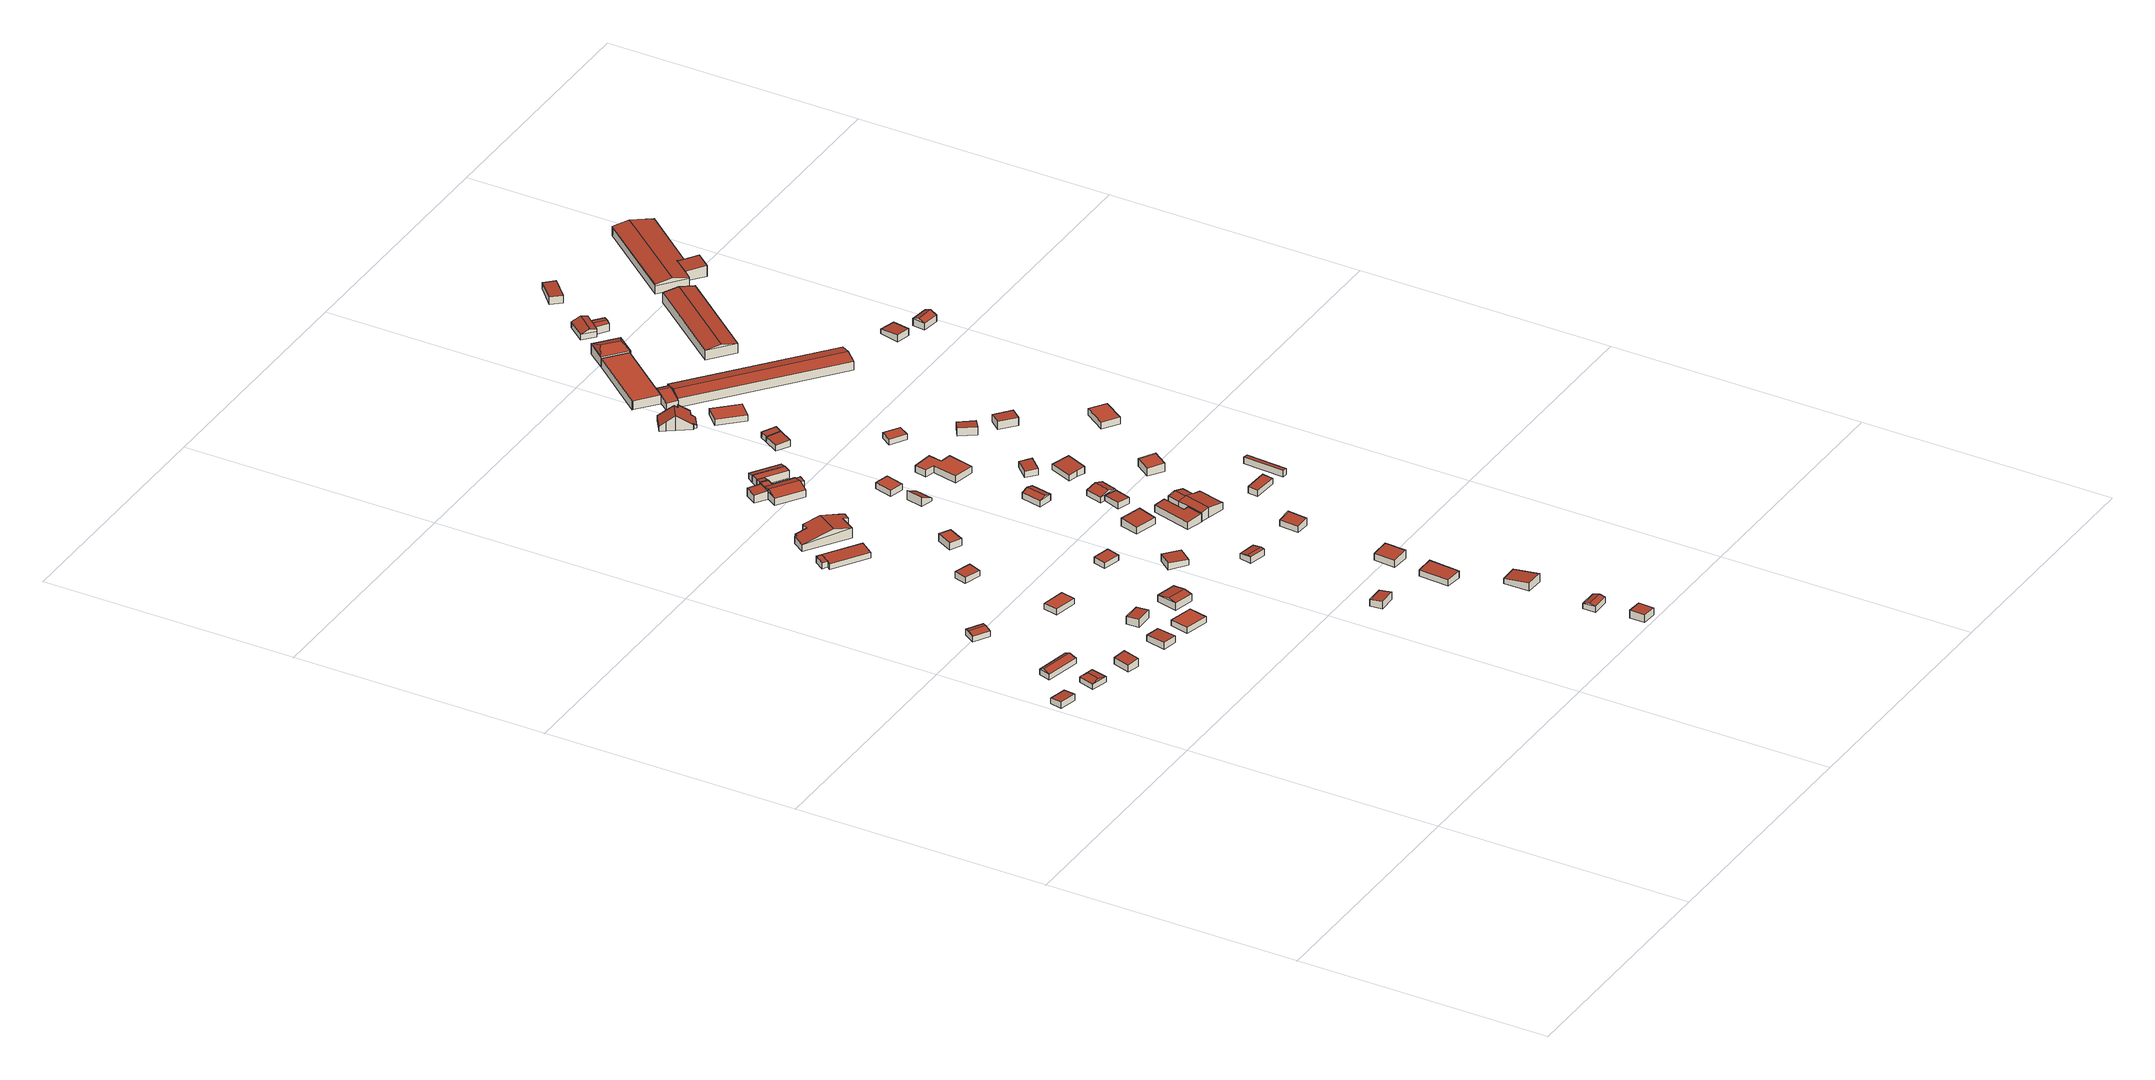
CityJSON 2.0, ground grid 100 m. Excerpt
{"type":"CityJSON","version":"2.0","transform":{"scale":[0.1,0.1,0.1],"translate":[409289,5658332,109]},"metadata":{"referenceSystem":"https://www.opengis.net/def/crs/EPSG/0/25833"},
"CityObjects":{
"building1":{"type":"Building","attributes":{"Dachtyp_tdc":"tdcPolyFlatRoof","Gemeindeschluessel":14612000,"Dachneigung":5.83,"QualitaetDacherkennung":83,"Geometrietyp2DReferenz":"3000","measuredHeight":2.62,"function":"31001_9998","roofType":"2100"},"geometry":[{"type":"Solid","lod":"2","boundaries":[[[[0,1,2,3]],[[1,4,5,2]],[[4,6,7,5]],[[6,0,3,7]],[[6,4,1,0]],[[3,2,5,7]]]],"semantics":{"surfaces":[{"type":"WallSurface"},{"type":"RoofSurface"},{"type":"GroundSurface"}],"values":[[0,0,0,0,1,2]]}}]},
"building2":{"type":"Building","attributes":{"Dachtyp_tdc":"tdcFreeFormRoof","Gemeindeschluessel":14612000,"Dachneigung":10.63,"QualitaetDacherkennung":79,"Geometrietyp2DReferenz":"3000","measuredHeight":2.66,"function":"31001_9998","roofType":"5000"},"geometry":[{"type":"Solid","lod":"2","boundaries":[[[[8,9,10,11]],[[9,12,13,10]],[[12,14,15,13]],[[14,8,11,15]],[[16,17,14,12]],[[16,12,9]],[[17,16,9,8]],[[17,8,14]],[[11,10,13,15]]]],"semantics":{"surfaces":[{"type":"WallSurface"},{"type":"RoofSurface"},{"type":"GroundSurface"}],"values":[[0,0,0,0,1,1,1,1,2]]}}]},
"building3":{"type":"Building","attributes":{"Dachtyp_tdc":"tdcGableRoof","Gemeindeschluessel":14612000,"Dachneigung":17.17,"QualitaetDacherkennung":57,"Geometrietyp2DReferenz":"3000","measuredHeight":3.04,"function":"31001_9998","roofType":"3100"},"geometry":[{"type":"Solid","lod":"2","boundaries":[[[[18,19,20,21]],[[19,22,23,20]],[[22,24,25,23]],[[24,18,21,25]],[[22,19,26]],[[18,24,27]],[[19,18,27,26]],[[24,22,26,27]],[[21,20,23,25]]]],"semantics":{"surfaces":[{"type":"WallSurface"},{"type":"RoofSurface"},{"type":"GroundSurface"}],"values":[[0,0,0,0,0,0,1,1,2]]}}]},
"building4":{"type":"Building","attributes":{"Dachtyp_tdc":"tdcPolyFlatRoof","Gemeindeschluessel":14612000,"Dachneigung":6.43,"QualitaetDacherkennung":78,"Geometrietyp2DReferenz":"3000","measuredHeight":3.31,"function":"31001_9998","roofType":"2100"},"geometry":[{"type":"Solid","lod":"2","boundaries":[[[[28,29,30,31]],[[29,32,33,30]],[[32,34,35,33]],[[34,28,31,35]],[[34,32,29,28]],[[31,30,33,35]]]],"semantics":{"surfaces":[{"type":"WallSurface"},{"type":"RoofSurface"},{"type":"GroundSurface"}],"values":[[0,0,0,0,1,2]]}}]},
"building5":{"type":"Building","attributes":{"Dachtyp_tdc":"tdcGableRoof","Gemeindeschluessel":14612000,"Dachneigung":13.97,"QualitaetDacherkennung":69,"Geometrietyp2DReferenz":"3000","measuredHeight":2.92,"function":"31001_9998","roofType":"3100"},"geometry":[{"type":"Solid","lod":"2","boundaries":[[[[36,37,38,39]],[[37,40,41,38]],[[40,42,43,41]],[[42,36,39,43]],[[40,37,44]],[[36,42,45]],[[37,36,45,44]],[[42,40,44,45]],[[39,38,41,43]]]],"semantics":{"surfaces":[{"type":"WallSurface"},{"type":"RoofSurface"},{"type":"GroundSurface"}],"values":[[0,0,0,0,0,0,1,1,2]]}}]},
"building6":{"type":"Building","attributes":{"Dachtyp_tdc":"tdcPolyFlatRoof","Gemeindeschluessel":14612000,"Dachneigung":3.14,"QualitaetDacherkennung":87,"Geometrietyp2DReferenz":"3000","measuredHeight":2.85,"function":"31001_9998","roofType":"2100"},"geometry":[{"type":"Solid","lod":"2","boundaries":[[[[46,47,48,49]],[[47,50,51,48]],[[50,52,53,51]],[[52,46,49,53]],[[52,50,47,46]],[[49,48,51,53]]]],"semantics":{"surfaces":[{"type":"WallSurface"},{"type":"RoofSurface"},{"type":"GroundSurface"}],"values":[[0,0,0,0,1,2]]}}]},
"building7":{"type":"Building","attributes":{"Dachtyp_tdc":"tdcPolyFlatRoof","Gemeindeschluessel":14612000,"Dachneigung":4.46,"QualitaetDacherkennung":92,"Geometrietyp2DReferenz":"3000","measuredHeight":3.43,"function":"31001_9998","roofType":"2100"},"geometry":[{"type":"Solid","lod":"2","boundaries":[[[[54,55,56,57]],[[55,58,59,56]],[[58,60,61,59]],[[60,54,57,61]],[[60,58,55,54]],[[57,56,59,61]]]],"semantics":{"surfaces":[{"type":"WallSurface"},{"type":"RoofSurface"},{"type":"GroundSurface"}],"values":[[0,0,0,0,1,2]]}}]},
"building8":{"type":"Building","attributes":{"Dachtyp_tdc":"tdcPolyFlatRoof","Gemeindeschluessel":14612000,"Dachneigung":0,"QualitaetDacherkennung":75,"Geometrietyp2DReferenz":"3000","measuredHeight":2.3,"function":"31001_9998","roofType":"1000"},"geometry":[{"type":"Solid","lod":"2","boundaries":[[[[62,63,64,65]],[[63,66,67,64]],[[66,68,69,67]],[[68,62,65,69]],[[68,66,63,62]],[[65,64,67,69]]]],"semantics":{"surfaces":[{"type":"WallSurface"},{"type":"RoofSurface"},{"type":"GroundSurface"}],"values":[[0,0,0,0,1,2]]}}]},
"building9":{"type":"Building","attributes":{"Dachtyp_tdc":"tdcPolyFlatRoof","Gemeindeschluessel":14612000,"Dachneigung":0,"QualitaetDacherkennung":78,"Geometrietyp2DReferenz":"3000","measuredHeight":2.44,"function":"31001_9998","roofType":"1000"},"geometry":[{"type":"Solid","lod":"2","boundaries":[[[[70,71,72,73]],[[71,74,75,72]],[[74,76,77,75]],[[76,70,73,77]],[[76,74,71,70]],[[73,72,75,77]]]],"semantics":{"surfaces":[{"type":"WallSurface"},{"type":"RoofSurface"},{"type":"GroundSurface"}],"values":[[0,0,0,0,1,2]]}}]},
"building10":{"type":"Building","attributes":{"Dachtyp_tdc":"tdcPolyFlatRoof","Gemeindeschluessel":14612000,"Dachneigung":3.76,"QualitaetDacherkennung":36,"Geometrietyp2DReferenz":"3000","measuredHeight":2.68,"function":"31001_9998","roofType":"2100"},"geometry":[{"type":"Solid","lod":"2","boundaries":[[[[78,79,80,81]],[[79,82,83,80]],[[82,84,85,83]],[[84,78,81,85]],[[84,82,79,78]],[[81,80,83,85]]]],"semantics":{"surfaces":[{"type":"WallSurface"},{"type":"RoofSurface"},{"type":"GroundSurface"}],"values":[[0,0,0,0,1,2]]}}]},
"building11":{"type":"Building","attributes":{"Dachtyp_tdc":"tdcPolyFlatRoof","Gemeindeschluessel":14612000,"Dachneigung":3.53,"QualitaetDacherkennung":83,"Geometrietyp2DReferenz":"3000","measuredHeight":2.72,"function":"31001_9998","roofType":"2100"},"geometry":[{"type":"Solid","lod":"2","boundaries":[[[[86,87,88,89]],[[87,90,91,88]],[[90,92,93,91]],[[92,86,89,93]],[[92,90,87,86]],[[89,88,91,93]]]],"semantics":{"surfaces":[{"type":"WallSurface"},{"type":"RoofSurface"},{"type":"GroundSurface"}],"values":[[0,0,0,0,1,2]]}}]},
"building12":{"type":"Building","attributes":{"Dachtyp_tdc":"tdcGableRoof","Gemeindeschluessel":14612000,"Dachneigung":10.47,"QualitaetDacherkennung":65,"Geometrietyp2DReferenz":"3000","measuredHeight":3.65,"function":"31001_9998","roofType":"3100"},"geometry":[{"type":"Solid","lod":"2","boundaries":[[[[94,95,96,97]],[[95,98,99,96]],[[98,100,101,99]],[[100,94,97,101]],[[98,95,102]],[[94,100,103]],[[95,94,103,102]],[[100,98,102,103]],[[97,96,99,101]]]],"semantics":{"surfaces":[{"type":"WallSurface"},{"type":"RoofSurface"},{"type":"GroundSurface"}],"values":[[0,0,0,0,0,0,1,1,2]]}}]},
"building13":{"type":"Building","attributes":{"Dachtyp_tdc":"tdcPolyFlatRoof","Gemeindeschluessel":14612000,"Dachneigung":4.84,"QualitaetDacherkennung":84,"Geometrietyp2DReferenz":"3000","measuredHeight":2.82,"function":"31001_9998","roofType":"2100"},"geometry":[{"type":"Solid","lod":"2","boundaries":[[[[104,105,80,106]],[[105,107,81,80]],[[107,108,109,81]],[[108,110,111,109]],[[110,104,106,111]],[[110,108,107,105,104]],[[106,80,81,109,111]]]],"semantics":{"surfaces":[{"type":"WallSurface"},{"type":"RoofSurface"},{"type":"GroundSurface"}],"values":[[0,0,0,0,0,1,2]]}}]},
"building14":{"type":"Building","attributes":{"Dachtyp_tdc":"tdcFreeFormRoof","Gemeindeschluessel":14612000,"Dachneigung":14.1,"QualitaetDacherkennung":86,"Geometrietyp2DReferenz":"3000","measuredHeight":5.73,"function":"31001_9998","roofType":"5000"},"geometry":[{"type":"Solid","lod":"2","boundaries":[[[[112,113,114,115]],[[113,116,117,114]],[[116,118,119,117]],[[118,120,121,119]],[[120,122,123,121]],[[122,124,125,123]],[[124,126,127,125]],[[126,128,129,127]],[[128,130,131,129]],[[130,132,133,131]],[[132,112,115,133]],[[134,135,124,122,120,118,116,113]],[[130,128,126,135,134,112,132]],[[126,124,135]],[[113,112,134]],[[115,114,117,119,121,123,125,127,129,131,133]]]],"semantics":{"surfaces":[{"type":"WallSurface"},{"type":"RoofSurface"},{"type":"GroundSurface"}],"values":[[0,0,0,0,0,0,0,0,0,0,0,1,1,0,0,2]]}}]},
"building15":{"type":"Building","attributes":{"Dachtyp_tdc":"tdcPolyFlatRoof","Gemeindeschluessel":14612000,"Dachneigung":7.42,"QualitaetDacherkennung":95,"Geometrietyp2DReferenz":"3000","measuredHeight":3.15,"function":"31001_9998","roofType":"2100"},"geometry":[{"type":"Solid","lod":"2","boundaries":[[[[136,137,138,139]],[[137,140,141,138]],[[140,142,143,141]],[[142,136,139,143]],[[142,140,137,136]],[[139,138,141,143]]]],"semantics":{"surfaces":[{"type":"WallSurface"},{"type":"RoofSurface"},{"type":"GroundSurface"}],"values":[[0,0,0,0,1,2]]}}]},
"building16":{"type":"Building","attributes":{"Dachtyp_tdc":"tdcPolyFlatRoof","Gemeindeschluessel":14612000,"Dachneigung":0,"QualitaetDacherkennung":75,"Geometrietyp2DReferenz":"3000","measuredHeight":2.92,"function":"31001_9998","roofType":"1000"},"geometry":[{"type":"Solid","lod":"2","boundaries":[[[[144,145,146,147]],[[145,148,149,146]],[[148,150,151,149]],[[150,144,147,151]],[[150,148,145,144]],[[147,146,149,151]]]],"semantics":{"surfaces":[{"type":"WallSurface"},{"type":"RoofSurface"},{"type":"GroundSurface"}],"values":[[0,0,0,0,1,2]]}}]},
"building17":{"type":"Building","attributes":{"Dachtyp_tdc":"tdcPolyFlatRoof","Gemeindeschluessel":14612000,"Dachneigung":4.79,"QualitaetDacherkennung":77,"Geometrietyp2DReferenz":"3000","measuredHeight":2.63,"function":"31001_9998","roofType":"2100"},"geometry":[{"type":"Solid","lod":"2","boundaries":[[[[152,153,154,155]],[[153,156,157,154]],[[156,158,159,157]],[[158,152,155,159]],[[158,156,153,152]],[[155,154,157,159]]]],"semantics":{"surfaces":[{"type":"WallSurface"},{"type":"RoofSurface"},{"type":"GroundSurface"}],"values":[[0,0,0,0,1,2]]}}]},
"building18":{"type":"Building","attributes":{"Dachtyp_tdc":"tdcPolyFlatRoof","Gemeindeschluessel":14612000,"Dachneigung":4.59,"QualitaetDacherkennung":77,"Geometrietyp2DReferenz":"3000","measuredHeight":2.95,"function":"31001_9998","roofType":"2100"},"geometry":[{"type":"Solid","lod":"2","boundaries":[[[[160,161,162,163]],[[161,164,165,162]],[[164,166,167,165]],[[166,160,163,167]],[[166,164,161,160]],[[163,162,165,167]]]],"semantics":{"surfaces":[{"type":"WallSurface"},{"type":"RoofSurface"},{"type":"GroundSurface"}],"values":[[0,0,0,0,1,2]]}}]},
"building19":{"type":"Building","attributes":{"Dachtyp_tdc":"tdcPolyFlatRoof","Gemeindeschluessel":14612000,"Dachneigung":2.62,"QualitaetDacherkennung":89,"Geometrietyp2DReferenz":"3000","measuredHeight":3.19,"function":"31001_9998","roofType":"2100"},"geometry":[{"type":"Solid","lod":"2","boundaries":[[[[168,169,170,171]],[[169,172,173,170]],[[172,174,175,173]],[[174,168,171,175]],[[174,172,169,168]],[[171,170,173,175]]]],"semantics":{"surfaces":[{"type":"WallSurface"},{"type":"RoofSurface"},{"type":"GroundSurface"}],"values":[[0,0,0,0,1,2]]}}]},
"building20":{"type":"Building","attributes":{"Dachtyp_tdc":"tdcGableRoof","Gemeindeschluessel":14612000,"Dachneigung":19.36,"QualitaetDacherkennung":96,"Geometrietyp2DReferenz":"3000","measuredHeight":3.02,"function":"31001_9998","roofType":"3100"},"geometry":[{"type":"Solid","lod":"2","boundaries":[[[[176,177,178,179]],[[177,180,181,178]],[[180,182,183,181]],[[182,176,179,183]],[[180,177,184]],[[176,182,185]],[[177,176,185,184]],[[182,180,184,185]],[[179,178,181,183]]]],"semantics":{"surfaces":[{"type":"WallSurface"},{"type":"RoofSurface"},{"type":"GroundSurface"}],"values":[[0,0,0,0,0,0,1,1,2]]}}]},
"building21":{"type":"Building","attributes":{"Dachtyp_tdc":"tdcGableRoof","Gemeindeschluessel":14612000,"Dachneigung":12.53,"QualitaetDacherkennung":69,"Geometrietyp2DReferenz":"3000","measuredHeight":3,"function":"31001_9998","roofType":"3100"},"geometry":[{"type":"Solid","lod":"2","boundaries":[[[[186,187,188,189]],[[187,190,191,188]],[[190,192,193,191]],[[192,186,189,193]],[[190,187,194]],[[186,192,195]],[[187,186,195,194]],[[192,190,194,195]],[[189,188,191,193]]]],"semantics":{"surfaces":[{"type":"WallSurface"},{"type":"RoofSurface"},{"type":"GroundSurface"}],"values":[[0,0,0,0,0,0,1,1,2]]}}]},
"building22":{"type":"Building","attributes":{"Dachtyp_tdc":"tdcPolyFlatRoof","Gemeindeschluessel":14612000,"Dachneigung":3.08,"QualitaetDacherkennung":80,"Geometrietyp2DReferenz":"3000","measuredHeight":3.49,"function":"31001_9998","roofType":"2100"},"geometry":[{"type":"Solid","lod":"2","boundaries":[[[[196,197,198,199]],[[197,200,201,198]],[[200,202,203,201]],[[202,204,205,203]],[[204,196,199,205]],[[204,202,200,197,196]],[[199,198,201,203,205]]]],"semantics":{"surfaces":[{"type":"WallSurface"},{"type":"RoofSurface"},{"type":"GroundSurface"}],"values":[[0,0,0,0,0,1,2]]}}]},
"building23":{"type":"Building","attributes":{"Dachtyp_tdc":"tdcPolyFlatRoof","Gemeindeschluessel":14612000,"Dachneigung":3.29,"QualitaetDacherkennung":81,"Geometrietyp2DReferenz":"3000","measuredHeight":2.93,"function":"31001_9998","roofType":"2100"},"geometry":[{"type":"Solid","lod":"2","boundaries":[[[[206,207,208,209]],[[207,210,211,208]],[[210,212,213,211]],[[212,206,209,213]],[[212,210,207,206]],[[209,208,211,213]]]],"semantics":{"surfaces":[{"type":"WallSurface"},{"type":"RoofSurface"},{"type":"GroundSurface"}],"values":[[0,0,0,0,1,2]]}}]},
"building24":{"type":"Building","attributes":{"Gemeindeschluessel":14612000,"Geometrietyp2DReferenz":"3000","function":"31001_9998","roofType":"9999"},"children":["building24-1","building24-2","building24-3"]},
"building24-1":{"type":"BuildingPart","attributes":{"Dachtyp_tdc":"tdcGableRoof","Dachneigung":17.04,"QualitaetDacherkennung":88,"Geometrietyp2DReferenz":"3000","measuredHeight":4.25,"roofType":"3100"},"parents":["building24"],"geometry":[{"type":"MultiSurface","lod":"2","boundaries":[[[214,215,216,217]],[[215,218,219,216]],[[218,220,221,219]],[[220,222,223,221]],[[222,224,225,223]],[[226,227,228,229,230,231,232]],[[215,230,229,218]],[[233,231,214]],[[214,231,230,215]],[[220,228,227,222]],[[218,229,228,220]],[[222,227,226,224]],[[225,234,217,216,219,221,223]]],"semantics":{"surfaces":[{"type":"WallSurface"},{"type":"RoofSurface"},{"type":"GroundSurface"}],"values":[0,0,0,0,0,1,1,0,0,0,0,0,2]}}]},
"building24-2":{"type":"BuildingPart","attributes":{"Dachtyp_tdc":"tdcPolyFlatRoof","Dachneigung":0,"QualitaetDacherkennung":62,"Geometrietyp2DReferenz":"3000","measuredHeight":3.07,"roofType":"1000"},"parents":["building24"],"geometry":[{"type":"MultiSurface","lod":"2","boundaries":[[[235,233,214,217,236]],[[237,238,239,240]],[[238,241,242,239]],[[241,235,236,242]],[[241,238,237,243,233,235]],[[236,217,234,240,239,242]]],"semantics":{"surfaces":[{"type":"WallSurface"},{"type":"RoofSurface"},{"type":"GroundSurface"}],"values":[0,0,0,0,1,2]}}]},
"building24-3":{"type":"BuildingPart","attributes":{"Dachtyp_tdc":"tdcPolyFlatRoof","Dachneigung":16.31,"QualitaetDacherkennung":47,"Geometrietyp2DReferenz":"3000","measuredHeight":3.18,"roofType":"2100"},"parents":["building24"],"geometry":[{"type":"MultiSurface","lod":"2","boundaries":[[[244,245,225,224,226]],[[244,246,247,245]],[[246,248,237,240,247]],[[232,248,246,244,226]],[[225,245,247,240,234]]],"semantics":{"surfaces":[{"type":"WallSurface"},{"type":"RoofSurface"},{"type":"GroundSurface"}],"values":[0,0,0,1,2]}}]},
"building25":{"type":"Building","attributes":{"Dachtyp_tdc":"tdcPolyFlatRoof","Gemeindeschluessel":14612000,"Dachneigung":7.59,"QualitaetDacherkennung":61,"Geometrietyp2DReferenz":"3000","measuredHeight":3.33,"function":"31001_9998","roofType":"2100"},"geometry":[{"type":"Solid","lod":"2","boundaries":[[[[249,250,251,252]],[[250,253,254,251]],[[253,255,256,254]],[[255,249,252,256]],[[255,253,250,249]],[[252,251,254,256]]]],"semantics":{"surfaces":[{"type":"WallSurface"},{"type":"RoofSurface"},{"type":"GroundSurface"}],"values":[[0,0,0,0,1,2]]}}]},
"building26":{"type":"Building","attributes":{"Dachtyp_tdc":"tdcPolyFlatRoof","Gemeindeschluessel":14612000,"Dachneigung":0,"QualitaetDacherkennung":75,"Geometrietyp2DReferenz":"3000","measuredHeight":3.27,"function":"31001_9998","roofType":"1000"},"geometry":[{"type":"Solid","lod":"2","boundaries":[[[[257,204,258,259]],[[204,202,260,258]],[[202,261,262,260]],[[261,263,264,262]],[[263,265,266,264]],[[265,267,268,266]],[[267,257,259,268]],[[267,265,263,261,202,204,257]],[[259,258,260,262,264,266,268]]]],"semantics":{"surfaces":[{"type":"WallSurface"},{"type":"RoofSurface"},{"type":"GroundSurface"}],"values":[[0,0,0,0,0,0,0,1,2]]}}]},
"building27":{"type":"Building","attributes":{"Dachtyp_tdc":"tdcPolyFlatRoof","Gemeindeschluessel":14612000,"Dachneigung":5,"QualitaetDacherkennung":64,"Geometrietyp2DReferenz":"3000","measuredHeight":3.39,"function":"31001_9998","roofType":"2100"},"geometry":[{"type":"Solid","lod":"2","boundaries":[[[[269,270,264,271]],[[270,272,262,264]],[[272,273,274,262]],[[273,269,271,274]],[[273,272,270,269]],[[271,264,262,274]]]],"semantics":{"surfaces":[{"type":"WallSurface"},{"type":"RoofSurface"},{"type":"GroundSurface"}],"values":[[0,0,0,0,1,2]]}}]},
"building28":{"type":"Building","attributes":{"Dachtyp_tdc":"tdcPolyFlatRoof","Gemeindeschluessel":14612000,"Dachneigung":5.07,"QualitaetDacherkennung":83,"Geometrietyp2DReferenz":"3000","measuredHeight":3.47,"function":"31001_9998","roofType":"2100"},"geometry":[{"type":"Solid","lod":"2","boundaries":[[[[275,276,277,278]],[[276,279,280,277]],[[279,281,282,280]],[[281,275,278,282]],[[281,279,276,275]],[[278,277,280,282]]]],"semantics":{"surfaces":[{"type":"WallSurface"},{"type":"RoofSurface"},{"type":"GroundSurface"}],"values":[[0,0,0,0,1,2]]}}]},
"building29":{"type":"Building","attributes":{"Dachtyp_tdc":"tdcPolyFlatRoof","Gemeindeschluessel":14612000,"Dachneigung":27.19,"QualitaetDacherkennung":60,"Geometrietyp2DReferenz":"3000","measuredHeight":3.7,"function":"31001_9998","roofType":"2100"},"geometry":[{"type":"Solid","lod":"2","boundaries":[[[[283,284,285,286]],[[284,287,288,285]],[[287,289,290,288]],[[289,283,286,290]],[[289,287,284,283]],[[286,285,288,290]]]],"semantics":{"surfaces":[{"type":"WallSurface"},{"type":"RoofSurface"},{"type":"GroundSurface"}],"values":[[0,0,0,0,1,2]]}}]},
"building30":{"type":"Building","attributes":{"Dachtyp_tdc":"tdcPolyFlatRoof","Gemeindeschluessel":14612000,"Dachneigung":4.12,"QualitaetDacherkennung":89,"Geometrietyp2DReferenz":"3000","measuredHeight":3.07,"function":"31001_9998","roofType":"2100"},"geometry":[{"type":"Solid","lod":"2","boundaries":[[[[291,292,293,294]],[[292,295,296,293]],[[295,297,298,296]],[[297,291,294,298]],[[297,295,292,291]],[[294,293,296,298]]]],"semantics":{"surfaces":[{"type":"WallSurface"},{"type":"RoofSurface"},{"type":"GroundSurface"}],"values":[[0,0,0,0,1,2]]}}]},
"building31":{"type":"Building","attributes":{"Dachtyp_tdc":"tdcPolyFlatRoof","Gemeindeschluessel":14612000,"Dachneigung":0,"QualitaetDacherkennung":78,"Geometrietyp2DReferenz":"3000","measuredHeight":3.01,"function":"31001_9998","roofType":"1000"},"geometry":[{"type":"Solid","lod":"2","boundaries":[[[[299,300,301,302]],[[300,303,304,301]],[[303,305,306,304]],[[305,307,308,306]],[[307,305,303,300,299]],[[302,301,304,306,308]],[[307,299,302,308]]]],"semantics":{"surfaces":[{"type":"WallSurface"},{"type":"RoofSurface"},{"type":"GroundSurface"}],"values":[[0,0,0,0,1,2,0]]}}]},
"building32":{"type":"Building","attributes":{"Dachtyp_tdc":"tdcPolyFlatRoof","Gemeindeschluessel":14612000,"Dachneigung":8.44,"QualitaetDacherkennung":72,"Geometrietyp2DReferenz":"3000","measuredHeight":2.77,"function":"31001_9998","roofType":"2100"},"geometry":[{"type":"Solid","lod":"2","boundaries":[[[[309,310,311,301]],[[310,312,313,311]],[[312,314,304,313]],[[314,309,301,304]],[[314,312,310,309]],[[301,311,313,304]]]],"semantics":{"surfaces":[{"type":"WallSurface"},{"type":"RoofSurface"},{"type":"GroundSurface"}],"values":[[0,0,0,0,1,2]]}}]},
"building33":{"type":"Building","attributes":{"Dachtyp_tdc":"tdcPolyFlatRoof","Gemeindeschluessel":14612000,"Dachneigung":0,"QualitaetDacherkennung":58,"Geometrietyp2DReferenz":"3000","measuredHeight":2.66,"function":"31001_9998","roofType":"1000"},"geometry":[{"type":"Solid","lod":"2","boundaries":[[[[315,316,317,318]],[[316,319,320,317]],[[319,321,322,320]],[[321,315,318,322]],[[321,319,316,315]],[[318,317,320,322]]]],"semantics":{"surfaces":[{"type":"WallSurface"},{"type":"RoofSurface"},{"type":"GroundSurface"}],"values":[[0,0,0,0,1,2]]}}]},
"building34":{"type":"Building","attributes":{"Dachtyp_tdc":"tdcPolyFlatRoof","Gemeindeschluessel":14612000,"Dachneigung":4.27,"QualitaetDacherkennung":87,"Geometrietyp2DReferenz":"3000","measuredHeight":3.35,"function":"31001_9998","roofType":"2100"},"geometry":[{"type":"Solid","lod":"2","boundaries":[[[[323,324,325,326]],[[324,327,328,325]],[[327,329,330,328]],[[329,331,332,330]],[[331,333,334,332]],[[333,323,326,334]],[[333,331,329,327,324,323]],[[326,325,328,330,332,334]]]],"semantics":{"surfaces":[{"type":"WallSurface"},{"type":"RoofSurface"},{"type":"GroundSurface"}],"values":[[0,0,0,0,0,0,1,2]]}}]},
"building35":{"type":"Building","attributes":{"Dachtyp_tdc":"tdcGableRoof","Gemeindeschluessel":14612000,"Dachneigung":17.09,"QualitaetDacherkennung":84,"Geometrietyp2DReferenz":"3000","measuredHeight":3.48,"function":"31001_9998","roofType":"3100"},"geometry":[{"type":"Solid","lod":"2","boundaries":[[[[335,336,337,338]],[[336,339,340,337]],[[339,341,342,340]],[[341,335,338,342]],[[339,336,343]],[[335,341,344]],[[336,335,344,343]],[[341,339,343,344]],[[338,337,340,342]]]],"semantics":{"surfaces":[{"type":"WallSurface"},{"type":"RoofSurface"},{"type":"GroundSurface"}],"values":[[0,0,0,0,0,0,1,1,2]]}}]},
"building36":{"type":"Building","attributes":{"Dachtyp_tdc":"tdcPolyFlatRoof","Gemeindeschluessel":14612000,"Dachneigung":5.32,"QualitaetDacherkennung":79,"Geometrietyp2DReferenz":"3000","measuredHeight":3.06,"function":"31001_9998","roofType":"2100"},"geometry":[{"type":"Solid","lod":"2","boundaries":[[[[345,346,347,348]],[[346,349,350,347]],[[349,351,352,350]],[[351,345,348,352]],[[351,349,346,345]],[[348,347,350,352]]]],"semantics":{"surfaces":[{"type":"WallSurface"},{"type":"RoofSurface"},{"type":"GroundSurface"}],"values":[[0,0,0,0,1,2]]}}]},
"building37":{"type":"Building","attributes":{"Dachtyp_tdc":"tdcPolyFlatRoof","Gemeindeschluessel":14612000,"Dachneigung":3.42,"QualitaetDacherkennung":61,"Geometrietyp2DReferenz":"3000","measuredHeight":2.63,"function":"31001_9998","roofType":"2100"},"geometry":[{"type":"Solid","lod":"2","boundaries":[[[[353,354,355,356]],[[354,357,358,355]],[[357,359,360,358]],[[359,353,356,360]],[[359,357,354,353]],[[356,355,358,360]]]],"semantics":{"surfaces":[{"type":"WallSurface"},{"type":"RoofSurface"},{"type":"GroundSurface"}],"values":[[0,0,0,0,1,2]]}}]},
"building38":{"type":"Building","attributes":{"Gemeindeschluessel":14612000,"Geometrietyp2DReferenz":"3000","function":"31001_9998","roofType":"9999"},"children":["building38-1","building38-2"]},
"building38-1":{"type":"BuildingPart","attributes":{"Dachtyp_tdc":"tdcGableRoof","Dachneigung":10.34,"QualitaetDacherkennung":60,"Geometrietyp2DReferenz":"3000","measuredHeight":4.22,"roofType":"3100"},"parents":["building38"],"geometry":[{"type":"MultiSurface","lod":"2","boundaries":[[[361,362,363,364]],[[362,365,366,363]],[[365,367,368,366]],[[367,369,370,368]],[[369,371,372,373,370]],[[374,375,376,377,378]],[[375,361,364,376]],[[379,380,381,382,371,369,367,365]],[[365,362,361,375,374,379]],[[364,363,366,368,370,373,383,384,377,376]]],"semantics":{"surfaces":[{"type":"WallSurface"},{"type":"RoofSurface"},{"type":"GroundSurface"}],"values":[0,0,0,0,0,0,0,1,1,2]}}]},
"building38-2":{"type":"BuildingPart","attributes":{"Dachtyp_tdc":"tdcGableRoof","Dachneigung":14.22,"QualitaetDacherkennung":83,"Geometrietyp2DReferenz":"3000","measuredHeight":4.24,"roofType":"3100"},"parents":["building38"],"geometry":[{"type":"MultiSurface","lod":"2","boundaries":[[[372,385,386,373]],[[385,387,388,386]],[[387,389,390,388]],[[389,378,377,390]],[[387,385,372,382,391]],[[391,380,392,378,389,387]],[[383,373,386,388,390,377,384]]],"semantics":{"surfaces":[{"type":"WallSurface"},{"type":"RoofSurface"},{"type":"GroundSurface"}],"values":[0,0,0,0,1,1,2]}}]},
"building39":{"type":"Building","attributes":{"Dachtyp_tdc":"tdcGableRoof","Gemeindeschluessel":14612000,"Dachneigung":16.15,"QualitaetDacherkennung":86,"Geometrietyp2DReferenz":"3000","measuredHeight":3.35,"function":"31001_9998","roofType":"3100"},"geometry":[{"type":"Solid","lod":"2","boundaries":[[[[393,394,395,396]],[[394,397,398,395]],[[397,399,400,398]],[[399,393,396,400]],[[397,394,401]],[[393,399,402]],[[394,393,402,401]],[[399,397,401,402]],[[396,395,398,400]]]],"semantics":{"surfaces":[{"type":"WallSurface"},{"type":"RoofSurface"},{"type":"GroundSurface"}],"values":[[0,0,0,0,0,0,1,1,2]]}}]},
"building40":{"type":"Building","attributes":{"Dachtyp_tdc":"tdcPolyFlatRoof","Gemeindeschluessel":14612000,"Dachneigung":0,"QualitaetDacherkennung":34,"Geometrietyp2DReferenz":"3000","measuredHeight":2.78,"function":"31001_9998","roofType":"1000"},"geometry":[{"type":"Solid","lod":"2","boundaries":[[[[403,404,405,406]],[[404,407,408,405]],[[407,409,410,408]],[[409,411,412,410]],[[411,413,414,412]],[[413,415,416,414]],[[415,417,418,416]],[[417,403,406,418]],[[417,415,413,411,409,407,404,403]],[[406,405,408,410,412,414,416,418]]]],"semantics":{"surfaces":[{"type":"WallSurface"},{"type":"RoofSurface"},{"type":"GroundSurface"}],"values":[[0,0,0,0,0,0,0,0,1,2]]}}]},
"building41":{"type":"Building","attributes":{"Dachtyp_tdc":"tdcPolyFlatRoof","Gemeindeschluessel":14612000,"Dachneigung":4.72,"QualitaetDacherkennung":74,"Geometrietyp2DReferenz":"3000","measuredHeight":2.7,"function":"31001_9998","roofType":"2100"},"geometry":[{"type":"Solid","lod":"2","boundaries":[[[[419,420,421,422]],[[420,423,424,421]],[[423,425,426,424]],[[425,419,422,426]],[[425,423,420,419]],[[422,421,424,426]]]],"semantics":{"surfaces":[{"type":"WallSurface"},{"type":"RoofSurface"},{"type":"GroundSurface"}],"values":[[0,0,0,0,1,2]]}}]},
"building42":{"type":"Building","attributes":{"Dachtyp_tdc":"tdcPolyFlatRoof","Gemeindeschluessel":14612000,"Dachneigung":3.79,"QualitaetDacherkennung":72,"Geometrietyp2DReferenz":"3000","measuredHeight":2.73,"function":"31001_9998","roofType":"2100"},"geometry":[{"type":"Solid","lod":"2","boundaries":[[[[427,428,429,430]],[[428,431,432,429]],[[431,433,434,432]],[[433,427,430,434]],[[433,431,428,427]],[[430,429,432,434]]]],"semantics":{"surfaces":[{"type":"WallSurface"},{"type":"RoofSurface"},{"type":"GroundSurface"}],"values":[[0,0,0,0,1,2]]}}]},
"building43":{"type":"Building","attributes":{"Dachtyp_tdc":"tdcPolyFlatRoof","Gemeindeschluessel":14612000,"Dachneigung":4.56,"QualitaetDacherkennung":78,"Geometrietyp2DReferenz":"3000","measuredHeight":2.71,"function":"31001_9998","roofType":"2100"},"geometry":[{"type":"Solid","lod":"2","boundaries":[[[[435,436,437,438]],[[436,425,426,437]],[[425,439,424,426]],[[439,435,438,424]],[[439,425,436,435]],[[438,437,426,424]]]],"semantics":{"surfaces":[{"type":"WallSurface"},{"type":"RoofSurface"},{"type":"GroundSurface"}],"values":[[0,0,0,0,1,2]]}}]},
"building44":{"type":"Building","attributes":{"Dachtyp_tdc":"tdcPolyFlatRoof","Gemeindeschluessel":14612000,"Dachneigung":5.4,"QualitaetDacherkennung":80,"Geometrietyp2DReferenz":"3000","measuredHeight":2.85,"function":"31001_9998","roofType":"2100"},"geometry":[{"type":"Solid","lod":"2","boundaries":[[[[440,441,442,443]],[[441,444,445,442]],[[444,446,447,445]],[[446,448,449,447]],[[448,440,443,449]],[[448,446,444,441,440]],[[443,442,445,447,449]]]],"semantics":{"surfaces":[{"type":"WallSurface"},{"type":"RoofSurface"},{"type":"GroundSurface"}],"values":[[0,0,0,0,0,1,2]]}}]},
"building45":{"type":"Building","attributes":{"Gemeindeschluessel":14612000,"Dachneigung":56.67,"Dachorientierung":-124.83,"MittlereTraufHoehe":112.35,"QualitaetDacherkennung":15,"ObjektHoehe":5.96,"BodenHoehe":109.15,"Geometrietyp2DReferenz":"3000","AbsoluteHoehe":115.11,"Dachflaeche":117.44,"measuredHeight":5.96,"function":"31001_9998","roofType":"3100","storeysAboveGround":2},"geometry":[{"type":"MultiSurface","lod":"2","boundaries":[[[450,451,452,453]],[[451,454,455,452]],[[454,456,457,455]],[[456,458,459,457]],[[458,460,461,459]],[[460,462,463,461]],[[462,464,465,463]],[[464,466,467,465]],[[466,468,469,467]],[[468,470,471,469]],[[470,472,473,471]],[[472,474,475,473]],[[474,476,477,475]],[[476,450,453,477]],[[458,456,454,451,450,476,474,472,470,468]],[[468,466,464,462,460,458]],[[453,452,455,457,459,461,463,465,467,469,471,473,475,477]]],"semantics":{"surfaces":[{"type":"WallSurface"},{"type":"RoofSurface"},{"type":"GroundSurface"}],"values":[0,0,0,0,0,0,0,0,0,0,0,0,0,0,1,1,2]}}]},
"building46":{"type":"Building","attributes":{"Dachtyp_tdc":"tdcPolyFlatRoof","Gemeindeschluessel":14612000,"Dachneigung":4.3,"QualitaetDacherkennung":86,"Geometrietyp2DReferenz":"3000","measuredHeight":2.71,"function":"31001_9998","roofType":"2100"},"geometry":[{"type":"Solid","lod":"2","boundaries":[[[[478,479,480,481]],[[479,482,483,480]],[[482,484,485,483]],[[484,478,481,485]],[[484,482,479,478]],[[481,480,483,485]]]],"semantics":{"surfaces":[{"type":"WallSurface"},{"type":"RoofSurface"},{"type":"GroundSurface"}],"values":[[0,0,0,0,1,2]]}}]},
"building47":{"type":"Building","attributes":{"Dachtyp_tdc":"tdcPolyFlatRoof","Gemeindeschluessel":14612000,"Dachneigung":0,"QualitaetDacherkennung":78,"Geometrietyp2DReferenz":"3000","measuredHeight":2.35,"function":"31001_9998","roofType":"1000"},"geometry":[{"type":"Solid","lod":"2","boundaries":[[[[486,487,488,489]],[[487,490,491,488]],[[490,492,493,491]],[[492,486,489,493]],[[492,490,487,486]],[[489,488,491,493]]]],"semantics":{"surfaces":[{"type":"WallSurface"},{"type":"RoofSurface"},{"type":"GroundSurface"}],"values":[[0,0,0,0,1,2]]}}]},
"building48":{"type":"Building","attributes":{"Dachtyp_tdc":"tdcPolyFlatRoof","Gemeindeschluessel":14612000,"Dachneigung":2.7,"QualitaetDacherkennung":80,"Geometrietyp2DReferenz":"3000","measuredHeight":3.39,"function":"31001_9998","roofType":"2100"},"geometry":[{"type":"Solid","lod":"2","boundaries":[[[[494,495,496,497]],[[495,498,499,496]],[[498,500,501,499]],[[500,494,497,501]],[[500,498,495,494]],[[497,496,499,501]]]],"semantics":{"surfaces":[{"type":"WallSurface"},{"type":"RoofSurface"},{"type":"GroundSurface"}],"values":[[0,0,0,0,1,2]]}}]},
"building49":{"type":"Building","attributes":{"Gemeindeschluessel":14612000,"Dachneigung":90,"Dachorientierung":0,"MittlereTraufHoehe":113.23,"QualitaetDacherkennung":100,"ObjektHoehe":2.56,"BodenHoehe":110.68,"Geometrietyp2DReferenz":"3000","AbsoluteHoehe":113.23,"Dachflaeche":88.59,"measuredHeight":2.56,"function":"31001_9998","roofType":"1000","storeysAboveGround":1},"geometry":[{"type":"MultiSurface","lod":"2","boundaries":[[[502,503,504,505]],[[503,506,507,504]],[[506,508,509,507]],[[508,502,505,509]],[[508,506,503,502]],[[505,504,507,509]]],"semantics":{"surfaces":[{"type":"WallSurface"},{"type":"RoofSurface"},{"type":"GroundSurface"}],"values":[0,0,0,0,1,2]}}]},
"building50":{"type":"Building","attributes":{"Dachtyp_tdc":"tdcFreeFormRoof","Gemeindeschluessel":14612000,"Dachneigung":10,"QualitaetDacherkennung":80,"Geometrietyp2DReferenz":"3000","measuredHeight":4.1,"function":"31001_2000","roofType":"5000"},"geometry":[{"type":"Solid","lod":"2","boundaries":[[[[510,511,512,513]],[[511,514,515,512]],[[514,516,517,515]],[[516,518,519,517]],[[518,510,513,519]],[[518,520,521,511,510]],[[520,516,514,521]],[[514,511,521]],[[518,516,520]],[[513,512,515,517,519]]]],"semantics":{"surfaces":[{"type":"WallSurface"},{"type":"RoofSurface"},{"type":"GroundSurface"}],"values":[[0,0,0,0,0,1,1,0,0,2]]}}]},
"building51":{"type":"Building","attributes":{"Dachtyp_tdc":"tdcPolyFlatRoof","Gemeindeschluessel":14612000,"Dachneigung":7.68,"QualitaetDacherkennung":94,"Geometrietyp2DReferenz":"3000","measuredHeight":2.71,"function":"31001_9998","roofType":"2100"},"geometry":[{"type":"Solid","lod":"2","boundaries":[[[[522,523,524,525]],[[523,526,527,524]],[[526,528,529,527]],[[528,522,525,529]],[[528,526,523,522]],[[525,524,527,529]]]],"semantics":{"surfaces":[{"type":"WallSurface"},{"type":"RoofSurface"},{"type":"GroundSurface"}],"values":[[0,0,0,0,1,2]]}}]},
"building52":{"type":"Building","attributes":{"Dachtyp_tdc":"tdcPolyFlatRoof","Gemeindeschluessel":14612000,"Dachneigung":6.17,"QualitaetDacherkennung":66,"Geometrietyp2DReferenz":"3000","measuredHeight":3.22,"function":"31001_9998","roofType":"2100"},"geometry":[{"type":"Solid","lod":"2","boundaries":[[[[530,531,532,533]],[[531,534,535,532]],[[534,536,537,535]],[[536,530,533,537]],[[536,534,531,530]],[[533,532,535,537]]]],"semantics":{"surfaces":[{"type":"WallSurface"},{"type":"RoofSurface"},{"type":"GroundSurface"}],"values":[[0,0,0,0,1,2]]}}]},
"building53":{"type":"Building","attributes":{"Dachtyp_tdc":"tdcPolyFlatRoof","Gemeindeschluessel":14612000,"Dachneigung":0,"QualitaetDacherkennung":49,"Geometrietyp2DReferenz":"3000","measuredHeight":3.57,"function":"31001_2000","roofType":"1000"},"geometry":[{"type":"Solid","lod":"2","boundaries":[[[[538,539,540,541]],[[539,542,543,540]],[[542,544,545,543]],[[544,546,547,545]],[[546,548,549,547]],[[548,538,541,549]],[[548,546,544,542,539,538]],[[541,540,543,545,547,549]]]],"semantics":{"surfaces":[{"type":"WallSurface"},{"type":"RoofSurface"},{"type":"GroundSurface"}],"values":[[0,0,0,0,0,0,1,2]]}}]},
"building54":{"type":"Building","attributes":{"Dachtyp_tdc":"tdcPolyFlatRoof","Gemeindeschluessel":14612000,"Dachneigung":3.98,"QualitaetDacherkennung":70,"Geometrietyp2DReferenz":"3000","measuredHeight":3.3,"function":"31001_9998","roofType":"2100"},"geometry":[{"type":"Solid","lod":"2","boundaries":[[[[550,551,552,553]],[[551,554,555,552]],[[554,556,557,555]],[[556,550,553,557]],[[556,554,551,550]],[[553,552,555,557]]]],"semantics":{"surfaces":[{"type":"WallSurface"},{"type":"RoofSurface"},{"type":"GroundSurface"}],"values":[[0,0,0,0,1,2]]}}]},
"building55":{"type":"Building","attributes":{"Dachtyp_tdc":"tdcFreeFormRoof","Gemeindeschluessel":14612000,"Dachneigung":10.01,"QualitaetDacherkennung":89,"Geometrietyp2DReferenz":"3000","measuredHeight":4.47,"function":"31001_2000","roofType":"5000"},"geometry":[{"type":"Solid","lod":"2","boundaries":[[[[558,559,560,561]],[[559,562,563,560]],[[562,564,565,563]],[[564,566,567,565]],[[566,558,561,567]],[[558,568,569,559]],[[568,566,564,562,569]],[[562,559,569]],[[558,566,568]],[[561,560,563,565,567]]]],"semantics":{"surfaces":[{"type":"WallSurface"},{"type":"RoofSurface"},{"type":"GroundSurface"}],"values":[[0,0,0,0,0,1,1,0,0,2]]}}]},
"building56":{"type":"Building","attributes":{"Dachtyp_tdc":"tdcPolyFlatRoof","Gemeindeschluessel":14612000,"Dachneigung":0,"QualitaetDacherkennung":48,"Geometrietyp2DReferenz":"3000","measuredHeight":2.78,"function":"31001_9998","roofType":"1000"},"geometry":[{"type":"Solid","lod":"2","boundaries":[[[[570,571,572,573]],[[571,574,575,572]],[[574,576,577,575]],[[576,570,573,577]],[[576,574,571,570]],[[573,572,575,577]]]],"semantics":{"surfaces":[{"type":"WallSurface"},{"type":"RoofSurface"},{"type":"GroundSurface"}],"values":[[0,0,0,0,1,2]]}}]},
"building57":{"type":"Building","attributes":{"Dachtyp_tdc":"tdcFreeFormRoof","Gemeindeschluessel":14612000,"Dachneigung":20.28,"QualitaetDacherkennung":81,"Geometrietyp2DReferenz":"3000","measuredHeight":5.9,"function":"31001_2000","roofType":"5000"},"geometry":[{"type":"Solid","lod":"2","boundaries":[[[[578,579,580,545]],[[579,581,582,580]],[[545,580,582,583,547]],[[584,579,585]],[[581,586,583,582]],[[586,587,547,583]],[[587,578,545,547]],[[581,588,586]],[[587,586,588,584,585,578]],[[588,581,579,584]],[[579,578,585]]]],"semantics":{"surfaces":[{"type":"WallSurface"},{"type":"GroundSurface"},{"type":"RoofSurface"}],"values":[[0,0,1,2,0,0,0,2,2,2,0]]}}]},
"building58":{"type":"Building","attributes":{"Dachtyp_tdc":"tdcGableRoof","Gemeindeschluessel":14612000,"Dachneigung":23.52,"QualitaetDacherkennung":77,"Geometrietyp2DReferenz":"3000","measuredHeight":3.84,"function":"31001_2000","roofType":"3100"},"geometry":[{"type":"Solid","lod":"2","boundaries":[[[[589,590,591,592]],[[590,593,594,591]],[[593,595,596,594]],[[595,597,598,596]],[[597,599,600,598]],[[599,589,592,600]],[[599,601,602,589]],[[603,604,605,602,601,606]],[[595,603,606,597]],[[597,606,601,599]],[[590,605,604,593]],[[589,602,605,590]],[[593,604,603,595]],[[592,591,594,596,598,600]]]],"semantics":{"surfaces":[{"type":"WallSurface"},{"type":"RoofSurface"},{"type":"GroundSurface"}],"values":[[0,0,0,0,0,0,1,1,0,0,0,0,0,2]]}}]},
"building59":{"type":"Building","attributes":{"Dachtyp_tdc":"tdcGableRoof","Gemeindeschluessel":14612000,"Dachneigung":11.98,"QualitaetDacherkennung":82,"Geometrietyp2DReferenz":"3000","measuredHeight":3.58,"function":"31001_2000","roofType":"3100"},"geometry":[{"type":"Solid","lod":"2","boundaries":[[[[607,603,608,609]],[[603,610,611,608]],[[610,612,613,611]],[[612,607,609,613]],[[610,603,614]],[[607,612,615]],[[603,607,615,614]],[[612,610,614,615]],[[609,608,611,613]]]],"semantics":{"surfaces":[{"type":"WallSurface"},{"type":"RoofSurface"},{"type":"GroundSurface"}],"values":[[0,0,0,0,0,0,1,1,2]]}}]},
"building60":{"type":"Building","attributes":{"Dachtyp_tdc":"tdcGableRoof","Gemeindeschluessel":14612000,"Dachneigung":10.4,"QualitaetDacherkennung":90,"Geometrietyp2DReferenz":"3000","measuredHeight":5.09,"function":"31001_2000","roofType":"3100"},"geometry":[{"type":"Solid","lod":"2","boundaries":[[[[616,617,618,619]],[[617,620,621,618]],[[620,622,623,621]],[[622,616,619,623]],[[620,617,624]],[[616,622,625]],[[617,616,625,624]],[[622,620,624,625]],[[619,618,621,623]]]],"semantics":{"surfaces":[{"type":"WallSurface"},{"type":"RoofSurface"},{"type":"GroundSurface"}],"values":[[0,0,0,0,0,0,1,1,2]]}}]},
"building61":{"type":"Building","attributes":{"Dachtyp_tdc":"tdcPolyFlatRoof","Gemeindeschluessel":14612000,"Dachneigung":7.24,"QualitaetDacherkennung":77,"Geometrietyp2DReferenz":"3000","measuredHeight":3,"function":"31001_9998","roofType":"2100"},"geometry":[{"type":"Solid","lod":"2","boundaries":[[[[626,627,628,629]],[[627,630,631,628]],[[630,632,633,631]],[[632,626,629,633]],[[632,630,627,626]],[[629,628,631,633]]]],"semantics":{"surfaces":[{"type":"WallSurface"},{"type":"RoofSurface"},{"type":"GroundSurface"}],"values":[[0,0,0,0,1,2]]}}]},
"building62":{"type":"Building","attributes":{"Dachtyp_tdc":"tdcPolyFlatRoof","Gemeindeschluessel":14612000,"Dachneigung":4.11,"QualitaetDacherkennung":54,"Geometrietyp2DReferenz":"3000","measuredHeight":3.12,"function":"31001_9998","roofType":"2100"},"geometry":[{"type":"Solid","lod":"2","boundaries":[[[[634,635,636,637]],[[635,638,639,636]],[[638,640,641,639]],[[640,634,637,641]],[[640,638,635,634]],[[637,636,639,641]]]],"semantics":{"surfaces":[{"type":"WallSurface"},{"type":"RoofSurface"},{"type":"GroundSurface"}],"values":[[0,0,0,0,1,2]]}}]},
"building63":{"type":"Building","attributes":{"Dachtyp_tdc":"tdcGableRoof","Gemeindeschluessel":14612000,"Dachneigung":25.31,"QualitaetDacherkennung":84,"Geometrietyp2DReferenz":"3000","measuredHeight":3.86,"function":"31001_9998","roofType":"3100"},"geometry":[{"type":"Solid","lod":"2","boundaries":[[[[642,643,644,645]],[[643,646,647,644]],[[646,648,649,647]],[[648,642,645,649]],[[646,643,650]],[[642,648,651]],[[643,642,651,650]],[[648,646,650,651]],[[645,644,647,649]]]],"semantics":{"surfaces":[{"type":"WallSurface"},{"type":"RoofSurface"},{"type":"GroundSurface"}],"values":[[0,0,0,0,0,0,1,1,2]]}}]},
"building64":{"type":"Building","attributes":{"Dachtyp_tdc":"tdcPolyFlatRoof","Gemeindeschluessel":14612000,"Dachneigung":4,"QualitaetDacherkennung":87,"Geometrietyp2DReferenz":"3000","measuredHeight":4.53,"function":"31001_2000","roofType":"2100"},"geometry":[{"type":"Solid","lod":"2","boundaries":[[[[652,653,654,655]],[[653,656,657,654]],[[656,658,659,657]],[[658,660,661,659]],[[660,652,655,661]],[[660,658,656,653,652]],[[655,654,657,659,661]]]],"semantics":{"surfaces":[{"type":"WallSurface"},{"type":"RoofSurface"},{"type":"GroundSurface"}],"values":[[0,0,0,0,0,1,2]]}}]},
"building65":{"type":"Building","attributes":{"Dachtyp_tdc":"tdcFreeFormRoof","Gemeindeschluessel":14612000,"Dachneigung":10.12,"QualitaetDacherkennung":79,"Geometrietyp2DReferenz":"3000","measuredHeight":5.08,"function":"31001_2000","roofType":"5000"},"geometry":[{"type":"Solid","lod":"2","boundaries":[[[[662,663,664,665]],[[663,666,657,664]],[[666,667,654,657]],[[667,668,655,654]],[[668,669,670,655]],[[669,671,672,670]],[[671,662,665,672]],[[673,674,675,676]],[[663,676,675,677,678,679,666]],[[666,679,667]],[[667,679,678,668]],[[668,678,677,669]],[[669,677,675,674,671]],[[671,674,673,662]],[[665,664,657,654,655,670,672]],[[662,673,676,663]]]],"semantics":{"surfaces":[{"type":"WallSurface"},{"type":"RoofSurface"},{"type":"GroundSurface"}],"values":[[0,0,0,0,0,0,0,1,1,0,0,0,0,0,2,0]]}}]}
},
"vertices":[
[84,1537,38],[72,1488,43],[72,1488,16],[84,1537,16],[4,1504,43],[4,1504,16],[16,1553,38],[16,1553,16],
[251,1520,35],[235,1454,35],[235,1454,14],[251,1520,14],[168,1470,35],[168,1470,14],[189,1534,35],[189,1534,14],[203,1468,41],[217,1517,41],
[285,1603,37],[147,1633,37],[147,1633,15],[285,1603,15],[162,1678,38],[162,1678,15],[295,1651,37],[295,1651,15],[156,1660,46],[291,1631,46],
[347,1486,42],[395,1472,48],[395,1472,15],[347,1486,15],[375,1405,48],[375,1405,15],[327,1419,42],[327,1419,15],
[290,1948,38],[230,1984,38],[230,1984,16],[290,1948,16],[255,2027,41],[255,2027,16],[316,1991,41],[316,1991,16],[245,2009,45],[305,1974,45],
[588,1448,40],[571,1368,44],[571,1368,16],[588,1448,16],[514,1380,44],[514,1380,16],[531,1460,40],[531,1460,16],
[662,1575,47],[662,1525,51],[662,1525,17],[662,1575,17],[592,1525,51],[592,1525,17],[592,1575,47],[592,1575,17],
[738,1339,39],[644,1361,39],[644,1361,16],[738,1339,16],[661,1435,39],[661,1435,16],[755,1413,39],[755,1413,16],
[626,1852,41],[614,1795,41],[614,1795,17],[626,1852,17],[523,1814,41],[523,1814,17],[534,1871,41],[534,1871,17],
[432,2699,40],[408,2662,37],[408,2662,13],[432,2699,13],[389,2674,37],[389,2674,13],[414,2711,40],[414,2711,13],
[541,2190,43],[556,2238,46],[556,2238,19],[541,2190,19],[622,2217,46],[622,2217,19],[608,2169,43],[608,2169,19],
[829,1449,48],[750,1468,48],[750,1468,18],[829,1449,18],[770,1550,45],[770,1550,18],[849,1531,45],[849,1531,18],[758,1500,54],[837,1481,54],
[398,2648,36],[408,2662,38],[398,2648,13],[432,2699,41],[566,2611,41],[566,2611,13],[532,2560,36],[532,2560,13],
[613,2681,54],[452,2788,40],[452,2788,13],[613,2681,13],[486,2838,40],[486,2838,13],[493,2833,42],[493,2833,13],[500,2843,42],[500,2843,13],[537,2819,53],[537,2819,13],[552,2843,53],[552,2843,13],[669,2766,54],[669,2766,13],[688,2753,49],[688,2753,13],[671,2729,49],[671,2729,13],[652,2741,54],[652,2741,13],[554,2721,70],[609,2805,70],
[1184,901,38],[1186,851,45],[1186,851,13],[1184,901,13],[1117,848,45],[1117,848,13],[1114,898,38],[1114,898,13],
[751,2322,46],[707,2345,46],[707,2345,17],[751,2322,17],[740,2407,46],[740,2407,17],[784,2384,46],[784,2384,17],
[868,1817,39],[879,1865,43],[879,1865,17],[868,1817,17],[947,1849,43],[947,1849,17],[936,1800,39],[936,1800,17],
[1029,1572,40],[965,1619,46],[965,1619,17],[1029,1572,17],[1006,1669,46],[1006,1669,17],[1071,1626,40],[1071,1626,17],
[1541,8,46],[1481,10,49],[1481,10,17],[1541,8,17],[1484,70,49],[1484,70,17],[1544,68,46],[1544,68,17],
[1527,192,40],[1457,192,40],[1457,192,16],[1527,192,16],[1457,242,37],[1457,242,16],[1527,242,37],[1527,242,16],[1457,214,46],[1527,214,46],
[1211,1375,45],[1143,1389,45],[1143,1389,17],[1211,1375,17],[1153,1438,39],[1153,1438,17],[1221,1424,39],[1221,1424,17],[1145,1402,47],[1214,1387,47],
[689,3060,47],[645,3089,44],[645,3089,12],[689,3060,12],[673,3132,44],[673,3132,12],[718,3103,47],[718,3103,12],[705,3084,47],[705,3084,12],
[1362,841,41],[1429,838,45],[1429,838,15],[1362,841,15],[1420,715,44],[1420,715,15],[1355,722,41],[1355,722,15],
[791,2993,45],[761,2948,45],[761,2948,16],[791,2993,16],[660,3016,45],[660,3016,16],[689,3060,45],[689,3060,16],[705,3084,45],[705,3084,16],[733,3065,45],[733,3065,16],[733,3065,48],[705,3084,48],[689,3060,57],[685,3054,59],[786,2986,59],[791,2993,56],[806,3016,48],[791,2993,47],[806,3016,16],
[808,2981,47],[808,2981,16],[808,3018,47],[822,3008,47],[822,3008,16],[808,3018,16],[825,3006,47],[825,3006,16],[806,3016,47],
[737,3071,46],[737,3071,16],[811,3023,46],[811,3023,16],[808,3018,48],
[1464,460,50],[1465,562,36],[1465,562,16],[1464,460,16],[1535,564,35],[1535,564,16],[1534,457,50],[1534,457,16],
[733,3065,47],[705,3084,14],[733,3065,14],[718,3103,14],[723,3111,47],[723,3111,14],[748,3094,47],[748,3094,14],[751,3092,47],[751,3092,14],[737,3071,47],[737,3071,14],
[761,3114,46],[748,3094,48],[761,3114,14],[723,3111,48],[736,3130,46],[736,3130,14],
[1373,1027,45],[1442,1022,51],[1442,1022,17],[1373,1027,17],[1436,937,51],[1436,937,17],[1367,942,45],[1367,942,17],
[953,2555,28],[904,2566,54],[904,2566,17],[953,2555,17],[919,2634,54],[919,2634,17],[968,2624,28],[968,2624,17],
[1225,1879,47],[1205,1805,42],[1205,1805,16],[1225,1879,16],[1117,1829,42],[1117,1829,16],[1137,1903,47],[1137,1903,16],
[736,3130,45],[755,3158,45],[755,3158,15],[736,3130,15],[860,3088,45],[860,3088,15],[842,3060,45],[842,3060,15],[761,3114,45],[761,3114,15],
[755,3158,43],[769,3180,39],[769,3180,15],[875,3110,39],[875,3110,15],[860,3088,43],
[980,2747,45],[960,2676,45],[960,2676,19],[980,2747,19],[904,2690,45],[904,2690,19],[924,2761,45],[924,2761,19],
[1229,1689,46],[1270,1844,46],[1270,1844,17],[1229,1689,17],[1317,1832,49],[1317,1832,17],[1292,1739,49],[1292,1739,17],[1311,1734,51],[1311,1734,17],[1294,1671,51],[1294,1671,17],
[1172,2277,45],[1156,2195,45],[1156,2195,18],[1172,2277,18],[1102,2205,44],[1102,2205,18],[1118,2287,44],[1118,2287,18],[1130,2200,52],[1146,2282,52],
[1404,1421,42],[1462,1419,47],[1462,1419,17],[1404,1421,17],[1454,1341,47],[1454,1341,17],[1398,1344,42],[1398,1344,17],
[1296,2013,40],[1272,1947,44],[1272,1947,18],[1296,2013,18],[1225,1964,44],[1225,1964,18],[1248,2030,40],[1248,2030,18],
[1403,1665,47],[1398,1645,47],[1398,1645,18],[1403,1665,18],[1329,1662,60],[1329,1662,18],[1294,1671,53],[1294,1671,18],[1311,1734,53],[1311,1734,18],[1322,1777,53],[1322,1777,52],[1322,1777,18],[1392,1759,53],[1425,1751,47],[1425,1751,18],[1392,1759,18],[1392,1759,50],[1357,1769,60],[1355,1769,60],[1353,1769,59],[1339,1773,56],[1353,1769,18],[1357,1769,18],
[1335,1826,52],[1335,1826,18],[1366,1818,60],[1366,1818,18],[1405,1808,50],[1405,1808,18],[1353,1769,60],[1357,1769,59],
[1321,2083,40],[1302,2019,40],[1302,2019,17],[1321,2083,17],[1230,2037,39],[1230,2037,17],[1249,2103,39],[1249,2103,17],[1269,2027,51],[1288,2092,51],
[1078,2649,45],[1087,2695,45],[1087,2695,17],[1078,2649,17],[1165,2684,45],[1165,2684,17],[1157,2631,45],[1157,2631,17],[1200,2622,45],[1200,2622,17],[1178,2521,45],[1178,2521,17],[1096,2539,45],[1096,2539,17],[1116,2638,45],[1116,2638,17],
[1020,3157,43],[970,3187,38],[970,3187,16],[1020,3157,16],[1003,3243,38],[1003,3243,16],[1053,3213,43],[1053,3213,16],
[1291,2399,41],[1328,2365,44],[1328,2365,17],[1291,2399,17],[1280,2314,44],[1280,2314,17],[1243,2348,41],[1243,2348,17],
[1021,3272,39],[1071,3242,43],[1071,3242,16],[1021,3272,16],[1003,3243,39],
[1302,2202,38],[1337,2291,38],[1337,2291,16],[1302,2202,16],[1403,2262,45],[1403,2262,16],[1370,2180,45],[1370,2180,16],[1339,2192,42],[1339,2192,16],
[1029,3541,13],[984,3509,13],[984,3509,2],[1029,3541,2],[977,3519,21],[977,3519,2],[970,3514,21],[970,3514,2],[934,3564,61],[934,3564,2],[915,3591,40],[915,3591,2],[901,3611,23],[901,3611,2],[958,3651,23],[958,3651,2],[976,3627,43],[976,3627,2],[992,3604,61],[992,3604,2],[1000,3592,52],[1000,3592,2],[1016,3603,52],[1016,3603,2],[1041,3568,23],[1041,3568,2],[1020,3554,23],[1020,3554,2],
[1628,1615,46],[1626,1574,43],[1626,1574,19],[1628,1615,19],[1532,1580,43],[1532,1580,19],[1534,1620,46],[1534,1620,19],
[1254,2821,42],[1194,2859,42],[1194,2859,19],[1254,2821,19],[1221,2901,42],[1221,2901,19],[1280,2864,42],[1280,2864,19],
[1500,2040,48],[1557,2001,51],[1557,2001,17],[1500,2040,17],[1516,1942,51],[1516,1942,17],[1459,1981,48],[1459,1981,17],
[1007,3451,42],[1061,3502,42],[1061,3502,17],[1007,3451,17],[1143,3417,42],[1143,3417,17],[1090,3365,42],[1090,3365,17],
[1010,3646,46],[1041,3684,55],[1041,3684,18],[1010,3646,18],[1066,3715,56],[1066,3715,18],[1102,3687,56],[1102,3687,18],[1046,3617,46],[1046,3617,18],[1091,3673,59],[1055,3702,59],
[1704,1564,43],[1683,1565,46],[1683,1565,19],[1704,1564,19],[1692,1727,46],[1692,1727,19],[1715,1726,43],[1715,1726,19],
[1365,2684,48],[1406,2712,42],[1406,2712,15],[1365,2684,15],[1447,2655,42],[1447,2655,15],[1406,2626,48],[1406,2626,15],
[1041,3684,51],[961,3749,51],[961,3749,15],[1041,3684,15],[958,3751,51],[958,3751,15],[1146,3981,51],[1146,3981,15],[1228,3914,51],[1228,3914,15],[1066,3715,51],[1066,3715,15],
[1467,2581,50],[1503,2624,46],[1503,2624,17],[1467,2581,17],[1565,2574,46],[1565,2574,17],[1526,2531,50],[1526,2531,17],
[1554,3204,54],[1046,3617,55],[1046,3617,19],[1554,3204,19],[1102,3687,57],[1102,3687,19],[1110,3696,55],[1110,3696,19],[1618,3284,55],[1618,3284,19],[1587,3245,64],[1079,3657,64],
[1705,2227,47],[1644,2268,47],[1644,2268,19],[1705,2227,19],[1700,2352,47],[1700,2352,19],[1761,2310,47],[1761,2310,19],
[1146,3981,57],[1204,4053,57],[1204,4053,15],[1289,3984,57],[1289,3984,15],[1231,3912,15],[1188,4009,74],[1146,3982,57],[1231,3912,57],[1228,3914,57],[1248,3959,74],
[1322,4199,36],[1369,4160,36],[1369,4160,13],[1322,4199,13],[1350,4137,36],[1350,4137,13],[1320,4101,36],[1320,4101,13],[1312,4092,36],[1312,4092,13],[1266,4131,36],[1266,4131,13],[1292,4109,52],[1349,4177,52],[1320,4101,46],[1350,4137,46],[1369,4160,46],[1312,4092,46],
[1363,4071,46],[1320,4101,15],[1363,4071,15],[1350,4137,45],[1350,4137,15],[1390,4105,45],[1390,4105,15],[1334,4118,50],[1375,4087,50],
[1359,3686,58],[1612,3999,58],[1612,3999,18],[1359,3686,18],[1707,3923,58],[1707,3923,18],[1454,3610,58],[1454,3610,18],[1659,3961,69],[1406,3648,69],
[1785,3158,50],[1803,3236,40],[1803,3236,21],[1785,3158,21],[1863,3219,41],[1863,3219,21],[1839,3146,50],[1839,3146,21],
[1535,4379,31],[1453,4305,39],[1453,4305,7],[1535,4379,7],[1423,4344,38],[1423,4344,7],[1500,4416,31],[1500,4416,7],
[1904,3165,50],[1974,3156,50],[1974,3156,22],[1904,3165,22],[1967,3106,48],[1967,3106,22],[1898,3115,48],[1898,3115,22],[1971,3132,60],[1901,3141,60],
[1770,3998,57],[1817,4057,57],[1817,4057,18],[1770,3998,18],[1839,4038,59],[1839,4038,18],[1881,4004,63],[1881,4004,18],[1833,3946,63],[1833,3946,18],
[1902,4362,52],[2022,4263,53],[2022,4263,18],[1902,4362,18],[1839,4038,52],[1817,4057,52],[1770,3998,52],[1744,3967,52],[1744,3967,18],[1646,4048,52],[1646,4048,18],[1902,4362,57],[1646,4048,57],[1695,4008,69],[1951,4322,69],[1744,3967,58],[1770,3998,58],[1817,4057,58]
]}
